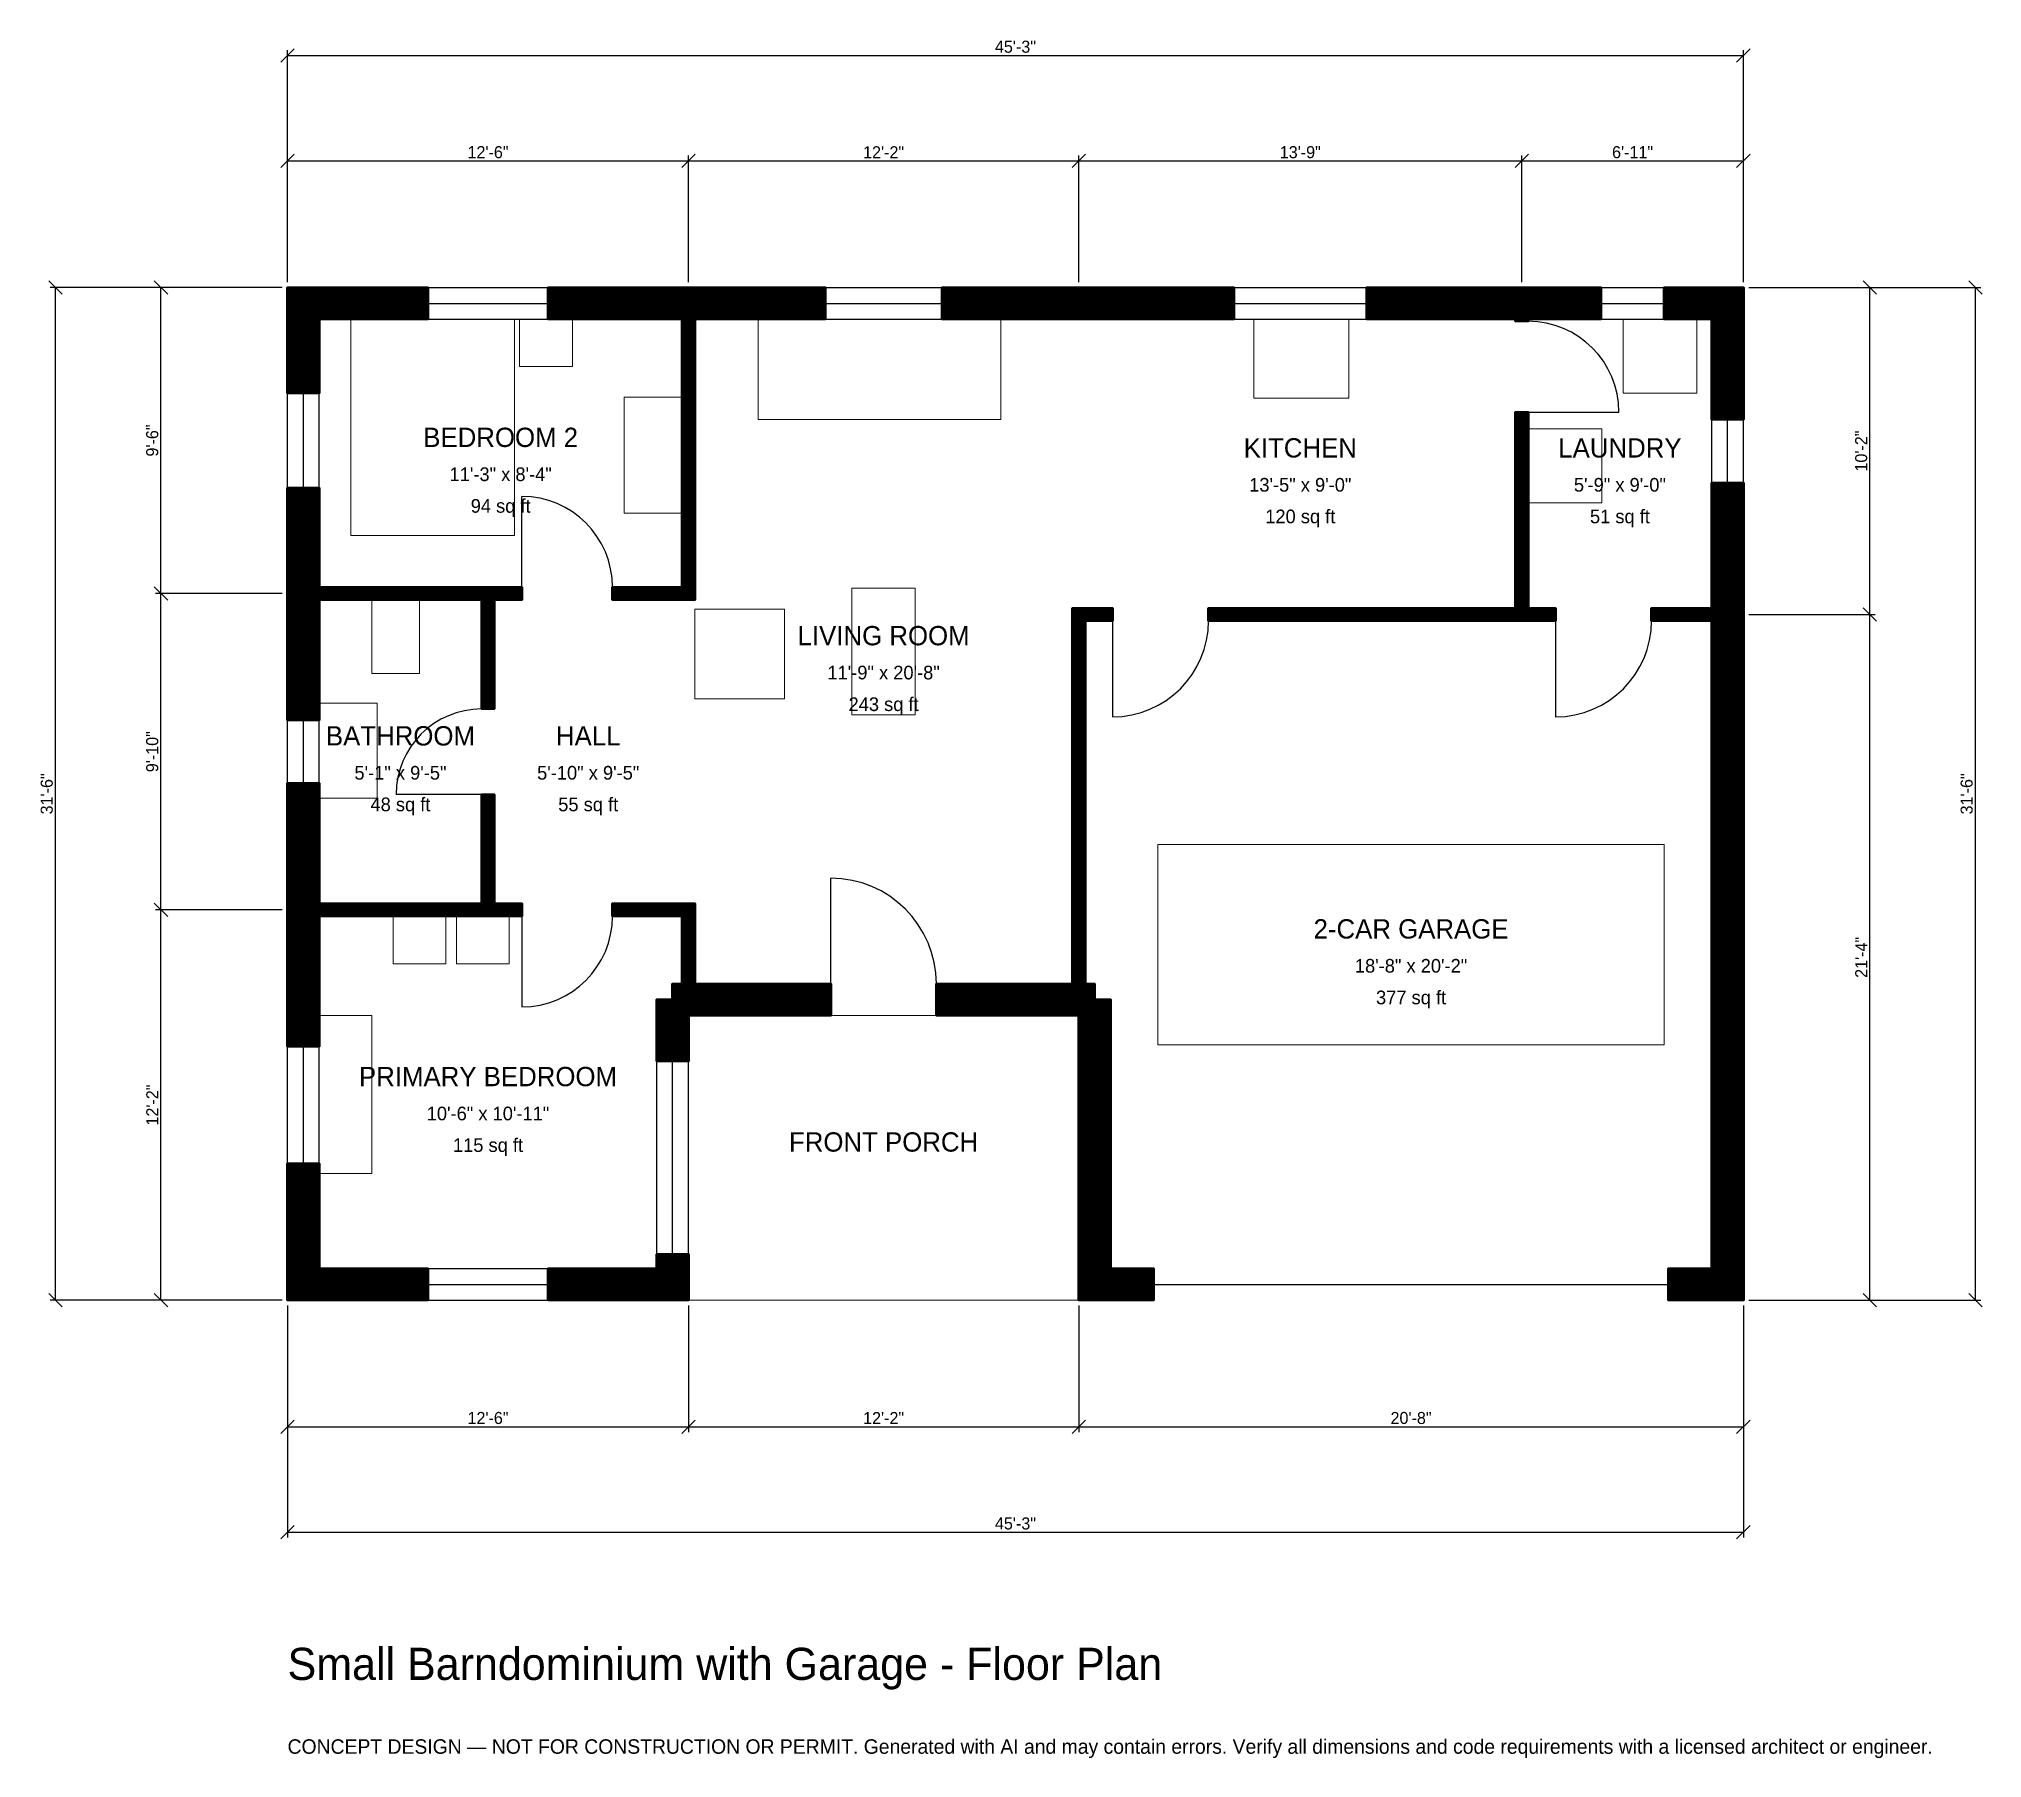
# Model space of a CAD drawing. Header units: inches. Extents: x -93 to 632, y -171 to 471.
import ezdxf
from ezdxf.enums import TextEntityAlignment as Align

# ---------------------------------------------------------------- set-up
doc = ezdxf.new("R2010")
doc.units = ezdxf.units.IN
doc.header["$MEASUREMENT"] = 0
doc.linetypes.add('DASHED', pattern=[0.6, 0.5, -0.1])
for name, color, linetype, lineweight in [('A-ANNO-DIMS', 1, 'Continuous', 13), ('A-ANNO-TEXT', 7, 'Continuous', 18), ('A-AREA-IDEN', 7, 'Continuous', 18), ('A-DOOR', 2, 'Continuous', 25), ('A-FLOR-FIXT', 9, 'Continuous', 13), ('A-FURN', 9, 'Continuous', 13), ('A-GLAZ', 4, 'Continuous', 25), ('A-SITE-PAVE', 8, 'Continuous', 13), ('A-WALL', 7, 'Continuous', 50), ('A-WALL-PATT', 8, 'Continuous', 13)]:
    doc.layers.add(name, color=color, linetype=linetype, lineweight=lineweight)
doc.dimstyles.new('PLAN', dxfattribs={"dimtxt": 4.5, "dimasz": 3, "dimexe": 2, "dimexo": 2, "dimgap": 1, "dimtad": 1, "dimdec": 0, "dimlunit": 4, "dimtsz": 2.5, "dimcen": 2.5, "dimclrd": 1, "dimclre": 1, "dimazin": 3, "dimtfac": 1, "dimtmove": 0, "dimatfit": 3})

msp = doc.modelspace()

# ---------------------------------------------------------------- hatches: boundary and pattern name
at = {"layer": 'A-WALL-PATT'}
h = msp.add_hatch(dxfattribs=at)
h.set_pattern_fill('ANSI31', color=8, scale=0.8)
h.paths.add_polyline_path([(97.2441, 0), (97.2441, 11.811), (137.7953, 11.811), (137.7953, 17.126), (149.6063, 17.126), (149.6063, 11.811), (149.6063, 11.811), (149.6063, 0), (149.6063, 0), (149.6063, 0), (137.7953, 0), (137.7953, 0), (97.2441, 0)])
h.paths.add_polyline_path([(11.811, 0), (11.811, 0), (0, 0), (0, 0), (0, 0), (0, 11.811), (0, 11.811), (0, 50.9843), (11.811, 50.9843), (11.811, 11.811), (52.3622, 11.811), (52.3622, 0), (11.811, 0)])
h.paths.add_polyline_path([(0, 139.7638), (0, 143.3071), (0, 143.3071), (0, 148.0315), (0, 148.0315), (0, 151.5748), (0, 192.9134), (11.811, 192.9134), (11.811, 151.5748), (11.811, 148.0315), (72.4409, 148.0315), (72.4409, 188.7795), (77.1654, 188.7795), (77.1654, 148.0315), (87.4016, 148.0315), (87.4016, 143.3071), (77.1654, 143.3071), (72.4409, 143.3071), (11.811, 143.3071), (11.811, 139.7638), (11.811, 94.685), (0, 94.685), (0, 139.7638)])
h.paths.add_polyline_path([(0, 257.874), (0, 261.4173), (0, 261.4173), (0, 266.1417), (0, 266.1417), (0, 269.685), (0, 303.1496), (11.811, 303.1496), (11.811, 269.685), (11.811, 266.1417), (72.4409, 266.1417), (77.1654, 266.1417), (87.4016, 266.1417), (87.4016, 261.4173), (77.1654, 261.4173), (77.1654, 220.6693), (72.4409, 220.6693), (72.4409, 261.4173), (11.811, 261.4173), (11.811, 257.874), (11.811, 216.5354), (0, 216.5354), (0, 257.874)])
h.paths.add_polyline_path([(0, 366.1417), (0, 366.1417), (0, 377.9528), (0, 377.9528), (0, 377.9528), (11.811, 377.9528), (11.811, 377.9528), (52.3622, 377.9528), (52.3622, 366.1417), (11.811, 366.1417), (11.811, 338.5827), (0, 338.5827), (0, 366.1417)])
h.paths.add_polyline_path([(143.7008, 377.9528), (143.7008, 377.9528), (147.2441, 377.9528), (147.2441, 377.9528), (151.9685, 377.9528), (151.9685, 377.9528), (200.5906, 377.9528), (200.5906, 366.1417), (155.5118, 366.1417), (155.5118, 366.1417), (151.9685, 366.1417), (151.9685, 266.1417), (151.9685, 261.4173), (147.2441, 261.4173), (121.2598, 261.4173), (121.2598, 266.1417), (147.2441, 266.1417), (147.2441, 366.1417), (97.2441, 366.1417), (97.2441, 377.9528), (143.7008, 377.9528)])
h.paths.add_polyline_path([(301.1811, 377.9528), (301.1811, 377.9528), (353.1496, 377.9528), (353.1496, 366.1417), (289.3701, 366.1417), (289.3701, 366.1417), (244.2913, 366.1417), (244.2913, 377.9528), (301.1811, 377.9528)])
h.paths.add_polyline_path([(454.7244, 377.9528), (458.2677, 377.9528), (458.2677, 377.9528), (462.9921, 377.9528), (462.9921, 377.9528), (466.5354, 377.9528), (490.1575, 377.9528), (490.1575, 366.1417), (466.5354, 366.1417), (462.9921, 366.1417), (462.9921, 365.3543), (458.2677, 365.3543), (458.2677, 366.1417), (454.7244, 366.1417), (402.7559, 366.1417), (402.7559, 377.9528), (454.7244, 377.9528)])
h.paths.add_polyline_path([(531.4961, 377.9528), (531.4961, 377.9528), (543.3071, 377.9528), (543.3071, 377.9528), (543.3071, 377.9528), (543.3071, 366.1417), (543.3071, 366.1417), (543.3071, 328.7402), (531.4961, 328.7402), (531.4961, 366.1417), (513.7795, 366.1417), (513.7795, 377.9528), (531.4961, 377.9528)])
h.paths.add_polyline_path([(543.3071, 261.811), (543.3071, 261.811), (543.3071, 258.2677), (543.3071, 258.2677), (543.3071, 253.5433), (543.3071, 253.5433), (543.3071, 11.811), (543.3071, 11.811), (543.3071, 0), (543.3071, 0), (543.3071, 0), (543.3071, 0), (531.4961, 0), (531.4961, 0), (515.3543, 0), (515.3543, 11.811), (531.4961, 11.811), (531.4961, 250), (531.4961, 250), (531.4961, 253.5433), (509.0551, 253.5433), (509.0551, 258.2677), (531.4961, 258.2677), (531.4961, 305.1181), (543.3071, 305.1181), (543.3071, 261.811)])
h.paths.add_polyline_path([(307.0866, 0), (307.0866, 0), (295.2756, 0), (295.2756, 0), (295.2756, 0), (295.2756, 11.811), (295.2756, 11.811), (295.2756, 103.937), (295.2756, 103.937), (295.2756, 106.2992), (292.9134, 106.2992), (292.9134, 106.2992), (242.126, 106.2992), (242.126, 118.1102), (292.9134, 118.1102), (292.9134, 253.5433), (292.9134, 258.2677), (297.6378, 258.2677), (307.874, 258.2677), (307.874, 253.5433), (297.6378, 253.5433), (297.6378, 118.1102), (301.1811, 118.1102), (301.1811, 112.2047), (307.0866, 112.2047), (307.0866, 11.811), (323.2283, 11.811), (323.2283, 0), (307.0866, 0)])
h.paths.add_polyline_path([(151.9685, 106.2992), (151.9685, 106.2992), (149.6063, 106.2992), (149.6063, 103.937), (149.6063, 103.937), (149.6063, 89.1732), (137.7953, 89.1732), (137.7953, 112.2047), (143.7008, 112.2047), (143.7008, 118.1102), (147.2441, 118.1102), (147.2441, 143.3071), (121.2598, 143.3071), (121.2598, 148.0315), (147.2441, 148.0315), (151.9685, 148.0315), (151.9685, 143.3071), (151.9685, 118.1102), (202.7559, 118.1102), (202.7559, 106.2992), (151.9685, 106.2992)])
h.paths.add_polyline_path([(458.2677, 258.2677), (458.2677, 331.4961), (462.9921, 331.4961), (462.9921, 258.2677), (473.2283, 258.2677), (473.2283, 253.5433), (462.9921, 253.5433), (458.2677, 253.5433), (343.7008, 253.5433), (343.7008, 258.2677), (458.2677, 258.2677)])

# ---------------------------------------------------------------- linework, layer by layer
at = {"layer": 'A-DOOR'}
for p, q in [((462.9921, 331.4961), (496.8504, 331.4961)), ((87.4016, 266.1417), (87.4016, 300)), ((307.874, 253.5433), (307.874, 217.7165)), ((473.2283, 253.5433), (473.2283, 217.7165)), ((72.4409, 188.7795), (40.5512, 188.7795)), ((202.7559, 118.1102), (202.7559, 157.4803)), ((87.4016, 143.3071), (87.4016, 109.4488))]:
    msp.add_line(p, q, dxfattribs=at)
at = {"layer": 'A-DOOR', "linetype": 'DASHED'}
msp.add_line((323.2283, 5.9055), (515.3543, 5.9055), dxfattribs=at)
at = {"layer": 'A-DOOR'}
for centre, radius, start, end in [((462.9921, 331.4961), 33.8583, 0, 90), ((87.4016, 266.1417), 33.8583, 0, 90), ((307.874, 253.5433), 35.8268, 270, 360), ((473.2283, 253.5433), 35.8268, 270, 360), ((72.4409, 188.7795), 31.8898, 90, 180), ((202.7559, 118.1102), 39.3701, 0, 90), ((87.4016, 143.3071), 33.8583, 270, 360)]:
    msp.add_arc(centre, radius, start, end, dxfattribs=at)
at = {"layer": 'A-FLOR-FIXT'}
for points in [[(31.4961, 233.8583), (49.2126, 233.8583), (49.2126, 261.4173), (31.4961, 261.4173)], [(11.811, 187.4016), (33.4646, 187.4016), (33.4646, 222.8346), (11.811, 222.8346)]]:
    msp.add_lwpolyline(points, close=True, dxfattribs=at)
at = {"layer": 'A-FURN'}
for points in [[(23.622, 285.4331), (84.6457, 285.4331), (84.6457, 366.1417), (23.622, 366.1417)], [(86.6142, 348.4252), (106.2992, 348.4252), (106.2992, 366.1417), (86.6142, 366.1417)], [(175.5906, 328.7402), (266.1417, 328.7402), (266.1417, 366.1417), (175.5906, 366.1417)], [(360.6299, 336.6142), (396.063, 336.6142), (396.063, 366.1417), (360.6299, 366.1417)], [(498.4252, 338.5827), (525.9843, 338.5827), (525.9843, 366.1417), (498.4252, 366.1417)], [(125.5906, 293.7008), (147.2441, 293.7008), (147.2441, 337.0079), (125.5906, 337.0079)], [(462.9921, 297.6378), (490.5512, 297.6378), (490.5512, 325.1969), (462.9921, 325.1969)], [(210.6299, 218.5039), (234.252, 218.5039), (234.252, 265.748), (210.6299, 265.748)], [(151.9685, 224.4094), (185.4331, 224.4094), (185.4331, 257.874), (151.9685, 257.874)], [(324.8031, 95.2756), (513.7795, 95.2756), (513.7795, 170.0787), (324.8031, 170.0787)], [(39.3701, 125.5906), (59.0551, 125.5906), (59.0551, 143.3071), (39.3701, 143.3071)], [(62.9921, 125.5906), (82.6772, 125.5906), (82.6772, 143.3071), (62.9921, 143.3071)], [(11.811, 47.2441), (31.4961, 47.2441), (31.4961, 106.2992), (11.811, 106.2992)]]:
    msp.add_lwpolyline(points, close=True, dxfattribs=at)
at = {"layer": 'A-GLAZ'}
for p, q in [((52.3622, 377.9528), (97.2441, 377.9528)), ((200.5906, 377.9528), (244.2913, 377.9528)), ((353.1496, 377.9528), (402.7559, 377.9528)), ((490.1575, 377.9528), (513.7795, 377.9528)), ((52.3622, 372.0472), (97.2441, 372.0472)), ((200.5906, 372.0472), (244.2913, 372.0472)), ((353.1496, 372.0472), (402.7559, 372.0472)), ((490.1575, 372.0472), (513.7795, 372.0472)), ((52.3622, 366.1417), (97.2441, 366.1417)), ((200.5906, 366.1417), (244.2913, 366.1417)), ((353.1496, 366.1417), (402.7559, 366.1417)), ((490.1575, 366.1417), (513.7795, 366.1417)), ((0, 303.1496), (0, 338.5827)), ((5.9055, 303.1496), (5.9055, 338.5827)), ((11.811, 303.1496), (11.811, 338.5827)), ((531.4961, 305.1181), (531.4961, 328.7402)), ((537.4016, 305.1181), (537.4016, 328.7402)), ((543.3071, 305.1181), (543.3071, 328.7402)), ((0, 192.9134), (0, 216.5354)), ((5.9055, 192.9134), (5.9055, 216.5354)), ((11.811, 192.9134), (11.811, 216.5354)), ((0, 50.9843), (0, 94.685)), ((5.9055, 50.9843), (5.9055, 94.685)), ((11.811, 50.9843), (11.811, 94.685)), ((137.7953, 17.126), (137.7953, 89.1732)), ((143.7008, 17.126), (143.7008, 89.1732)), ((149.6063, 17.126), (149.6063, 89.1732)), ((52.3622, 11.811), (97.2441, 11.811)), ((52.3622, 5.9055), (97.2441, 5.9055)), ((52.3622, 0), (97.2441, 0))]:
    msp.add_line(p, q, dxfattribs=at)
at = {"layer": 'A-SITE-PAVE', "linetype": 'DASHED'}
msp.add_lwpolyline([(149.6063, 0), (295.2756, 0), (295.2756, 106.2992), (149.6063, 106.2992)], close=True, dxfattribs=at)
at = {"layer": 'A-WALL'}
for points in [[(0, 366.1417), (0, 366.1417), (0, 377.9528), (0, 377.9528), (0, 377.9528), (11.811, 377.9528), (11.811, 377.9528), (52.3622, 377.9528), (52.3622, 366.1417), (11.811, 366.1417), (11.811, 338.5827), (0, 338.5827), (0, 366.1417)], [(143.7008, 377.9528), (143.7008, 377.9528), (147.2441, 377.9528), (147.2441, 377.9528), (151.9685, 377.9528), (151.9685, 377.9528), (200.5906, 377.9528), (200.5906, 366.1417), (155.5118, 366.1417), (155.5118, 366.1417), (151.9685, 366.1417), (151.9685, 266.1417), (151.9685, 261.4173), (147.2441, 261.4173), (121.2598, 261.4173), (121.2598, 266.1417), (147.2441, 266.1417), (147.2441, 366.1417), (97.2441, 366.1417), (97.2441, 377.9528), (143.7008, 377.9528)], [(301.1811, 377.9528), (301.1811, 377.9528), (353.1496, 377.9528), (353.1496, 366.1417), (289.3701, 366.1417), (289.3701, 366.1417), (244.2913, 366.1417), (244.2913, 377.9528), (301.1811, 377.9528)], [(454.7244, 377.9528), (458.2677, 377.9528), (458.2677, 377.9528), (462.9921, 377.9528), (462.9921, 377.9528), (466.5354, 377.9528), (490.1575, 377.9528), (490.1575, 366.1417), (466.5354, 366.1417), (462.9921, 366.1417), (462.9921, 365.3543), (458.2677, 365.3543), (458.2677, 366.1417), (454.7244, 366.1417), (402.7559, 366.1417), (402.7559, 377.9528), (454.7244, 377.9528)], [(531.4961, 377.9528), (531.4961, 377.9528), (543.3071, 377.9528), (543.3071, 377.9528), (543.3071, 377.9528), (543.3071, 366.1417), (543.3071, 366.1417), (543.3071, 328.7402), (531.4961, 328.7402), (531.4961, 366.1417), (513.7795, 366.1417), (513.7795, 377.9528), (531.4961, 377.9528)], [(458.2677, 258.2677), (458.2677, 331.4961), (462.9921, 331.4961), (462.9921, 258.2677), (473.2283, 258.2677), (473.2283, 253.5433), (462.9921, 253.5433), (458.2677, 253.5433), (343.7008, 253.5433), (343.7008, 258.2677), (458.2677, 258.2677)], [(543.3071, 261.811), (543.3071, 261.811), (543.3071, 258.2677), (543.3071, 258.2677), (543.3071, 253.5433), (543.3071, 253.5433), (543.3071, 11.811), (543.3071, 11.811), (543.3071, 0), (543.3071, 0), (543.3071, 0), (543.3071, 0), (531.4961, 0), (531.4961, 0), (515.3543, 0), (515.3543, 11.811), (531.4961, 11.811), (531.4961, 250), (531.4961, 250), (531.4961, 253.5433), (509.0551, 253.5433), (509.0551, 258.2677), (531.4961, 258.2677), (531.4961, 305.1181), (543.3071, 305.1181), (543.3071, 261.811)], [(0, 257.874), (0, 261.4173), (0, 261.4173), (0, 266.1417), (0, 266.1417), (0, 269.685), (0, 303.1496), (11.811, 303.1496), (11.811, 269.685), (11.811, 266.1417), (72.4409, 266.1417), (77.1654, 266.1417), (87.4016, 266.1417), (87.4016, 261.4173), (77.1654, 261.4173), (77.1654, 220.6693), (72.4409, 220.6693), (72.4409, 261.4173), (11.811, 261.4173), (11.811, 257.874), (11.811, 216.5354), (0, 216.5354), (0, 257.874)], [(307.0866, 0), (307.0866, 0), (295.2756, 0), (295.2756, 0), (295.2756, 0), (295.2756, 11.811), (295.2756, 11.811), (295.2756, 103.937), (295.2756, 103.937), (295.2756, 106.2992), (292.9134, 106.2992), (292.9134, 106.2992), (242.126, 106.2992), (242.126, 118.1102), (292.9134, 118.1102), (292.9134, 253.5433), (292.9134, 258.2677), (297.6378, 258.2677), (307.874, 258.2677), (307.874, 253.5433), (297.6378, 253.5433), (297.6378, 118.1102), (301.1811, 118.1102), (301.1811, 112.2047), (307.0866, 112.2047), (307.0866, 11.811), (323.2283, 11.811), (323.2283, 0), (307.0866, 0)], [(0, 139.7638), (0, 143.3071), (0, 143.3071), (0, 148.0315), (0, 148.0315), (0, 151.5748), (0, 192.9134), (11.811, 192.9134), (11.811, 151.5748), (11.811, 148.0315), (72.4409, 148.0315), (72.4409, 188.7795), (77.1654, 188.7795), (77.1654, 148.0315), (87.4016, 148.0315), (87.4016, 143.3071), (77.1654, 143.3071), (72.4409, 143.3071), (11.811, 143.3071), (11.811, 139.7638), (11.811, 94.685), (0, 94.685), (0, 139.7638)], [(151.9685, 106.2992), (151.9685, 106.2992), (149.6063, 106.2992), (149.6063, 103.937), (149.6063, 103.937), (149.6063, 89.1732), (137.7953, 89.1732), (137.7953, 112.2047), (143.7008, 112.2047), (143.7008, 118.1102), (147.2441, 118.1102), (147.2441, 143.3071), (121.2598, 143.3071), (121.2598, 148.0315), (147.2441, 148.0315), (151.9685, 148.0315), (151.9685, 143.3071), (151.9685, 118.1102), (202.7559, 118.1102), (202.7559, 106.2992), (151.9685, 106.2992)], [(11.811, 0), (11.811, 0), (0, 0), (0, 0), (0, 0), (0, 11.811), (0, 11.811), (0, 50.9843), (11.811, 50.9843), (11.811, 11.811), (52.3622, 11.811), (52.3622, 0), (11.811, 0)], [(97.2441, 0), (97.2441, 11.811), (137.7953, 11.811), (137.7953, 17.126), (149.6063, 17.126), (149.6063, 11.811), (149.6063, 11.811), (149.6063, 0), (149.6063, 0), (149.6063, 0), (137.7953, 0), (137.7953, 0), (97.2441, 0)]]:
    msp.add_lwpolyline(points, close=True, dxfattribs=at)

# ---------------------------------------------------------------- texts
at = {"layer": 'A-ANNO-TEXT'}
for s, height, p in [('Small Barndominium with Garage - Floor Plan', 12, (0, -141.7323)), ('CONCEPT DESIGN — NOT FOR CONSTRUCTION OR PERMIT. Generated with AI and may contain errors. Verify all dimensions and code requirements with a licensed architect or engineer.', 5.4, (0, -169.2913))]:
    msp.add_text(s, height=height, dxfattribs=at).set_placement(p)
at = {"layer": 'A-AREA-IDEN'}
for s, height, p in [('BEDROOM 2', 7.2, (79.5276, 322.0472)), ('KITCHEN', 7.2, (377.9528, 318.1102)), ('LAUNDRY', 7.2, (497.2441, 318.1102)), ('11\'-3" x 8\'-4"', 5.1, (79.5276, 308.2677)), ('13\'-5" x 9\'-0"', 5.1, (377.9528, 304.3307)), ('5\'-9" x 9\'-0"', 5.1, (497.2441, 304.3307)), ('94 sq ft', 5.1, (79.5276, 296.4567)), ('120 sq ft', 5.1, (377.9528, 292.5197)), ('51 sq ft', 5.1, (497.2441, 292.5197)), ('LIVING ROOM', 7.2, (222.4409, 248.0315)), ('11\'-9" x 20\'-8"', 5.1, (222.4409, 234.252)), ('243 sq ft', 5.1, (222.4409, 222.4409)), ('BATHROOM', 7.2, (42.126, 210.6299)), ('HALL', 7.2, (112.2047, 210.6299)), ('5\'-1" x 9\'-5"', 5.1, (42.126, 196.8504)), ('5\'-10" x 9\'-5"', 5.1, (112.2047, 196.8504)), ('48 sq ft', 5.1, (42.126, 185.0394)), ('55 sq ft', 5.1, (112.2047, 185.0394)), ('2-CAR GARAGE', 7.2, (419.2913, 138.5827)), ('18\'-8" x 20\'-2"', 5.1, (419.2913, 124.8031)), ('377 sq ft', 5.1, (419.2913, 112.9921)), ('PRIMARY BEDROOM', 7.2, (74.8031, 83.4646)), ('10\'-6" x 10\'-11"', 5.1, (74.8031, 69.685)), ('115 sq ft', 5.1, (74.8031, 57.874)), ('FRONT PORCH', 7.2, (222.4409, 59.0551))]:
    msp.add_text(s, height=height, dxfattribs=at).set_placement(p, align=Align.MIDDLE_CENTER)

# ---------------------------------------------------------------- dimensions: what is measured, and where the dimension line sits
at = {"layer": 'A-ANNO-DIMS'}
for base, p1, p2, text in [((0, 464.5669), (0, 377.9528), (543.3071, 377.9528), '45\'-3"'), ((0, 425.1968), (0, 377.9528), (149.6063, 377.9528), '12\'-6"'), ((149.6063, 425.1968), (149.6063, 377.9528), (295.2756, 377.9528), '12\'-2"'), ((295.2756, 425.1968), (295.2756, 377.9528), (460.6299, 377.9528), '13\'-9"'), ((460.6299, 425.1968), (460.6299, 377.9528), (543.3071, 377.9528), '6\'-11"'), ((0, -47.2441), (0, 0), (149.6063, 0), '12\'-6"'), ((0, -86.6142), (0, 0), (543.3071, 0), '45\'-3"'), ((149.6063, -47.2441), (149.6063, 0), (295.2756, 0), '12\'-2"'), ((295.2756, -47.2441), (295.2756, 0), (543.3071, 0), '20\'-8"')]:
    msp.add_linear_dim(base=base, p1=p1, p2=p2, text=text, dimstyle='PLAN', dxfattribs=at).render()
for base, p1, p2, text in [((-86.6142, 0), (0, 0), (0, 377.9528), '31\'-6"'), ((-47.2441, 263.7795), (0, 263.7795), (0, 377.9528), '9\'-6"'), ((590.5512, 255.9055), (543.3071, 255.9055), (543.3071, 377.9528), '10\'-2"'), ((629.9213, 0), (543.3071, 0), (543.3071, 377.9528), '31\'-6"'), ((-47.2441, 145.6693), (0, 145.6693), (0, 263.7795), '9\'-10"'), ((590.5512, 0), (543.3071, 0), (543.3071, 255.9055), '21\'-4"'), ((-47.2441, 0), (0, 0), (0, 145.6693), '12\'-2"')]:
    msp.add_linear_dim(base=base, p1=p1, p2=p2, angle=90, text=text, dimstyle='PLAN', dxfattribs=at).render()

doc.saveas('drawing.dxf')
